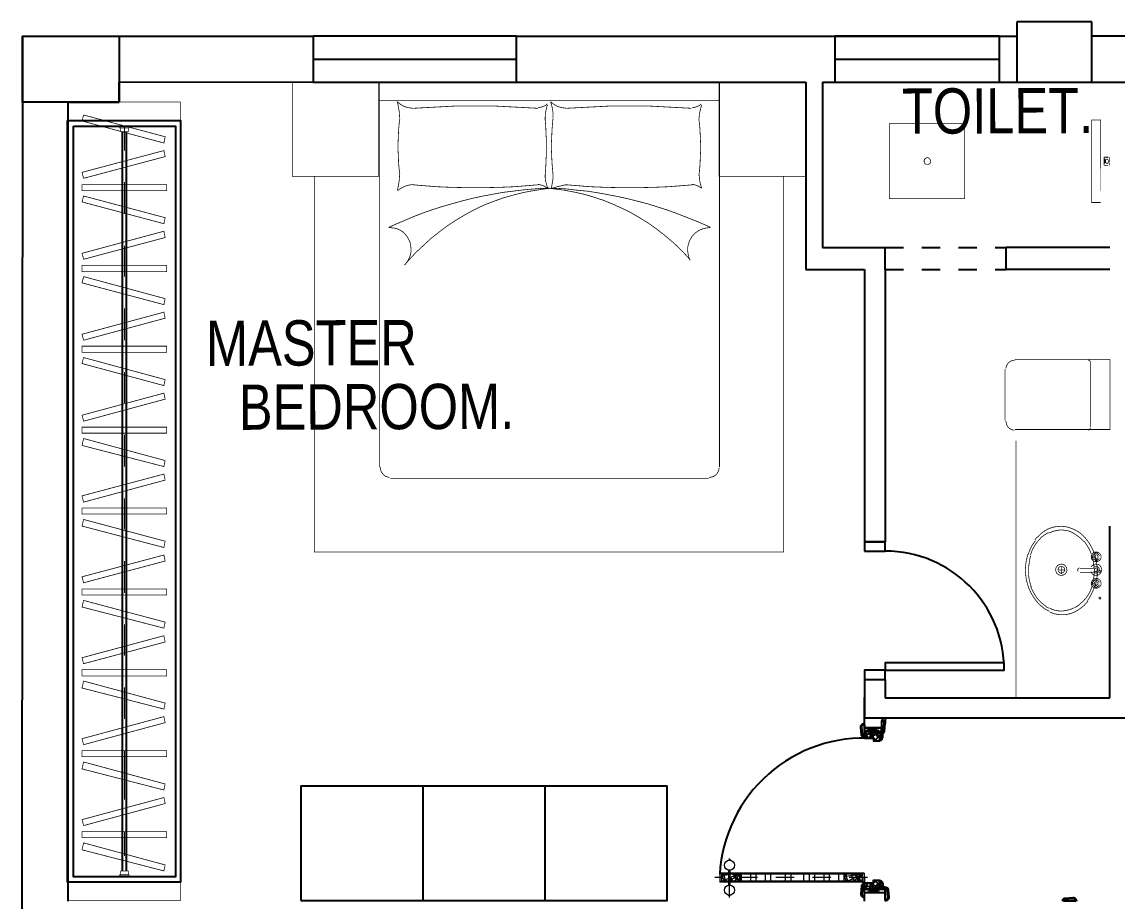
# Model space of a CAD drawing. Header units: metres. Extents: x 190.7 to 215.7, y -121.3 to -111.6.
# Drawn here: x 190.71 to 196.69, y -117.06 to -112.27 of the extents above; entities that cross this region are included whole.
import ezdxf

# ---------------------------------------------------------------- set-up
doc = ezdxf.new("R2010")
doc.units = ezdxf.units.M
doc.header["$LTSCALE"] = 0.4
doc.header["$MEASUREMENT"] = 0
for name, pattern in [('CENTER', [2, 1.25, -0.25, 0.25, -0.25]), ('DASHDOT2', [0.5, 0.25, -0.125, 0, -0.125]), ('DASHED2', [0.375, 0.25, -0.125])]:
    doc.linetypes.add(name, pattern=pattern)
for name, color, linetype in [('1wall', 1, 'Continuous'), ('2furni', 3, 'Continuous'), ('3door', 5, 'Continuous'), ('_DIM', 2, 'Continuous'), ('ISLAK', 6, 'Continuous'), ('Windows', 4, 'Continuous')]:
    doc.layers.add(name, color=color, linetype=linetype)
for name, color, linetype, lineweight in [('AR-Doors', 8, 'Continuous', 20), ('HATCH - wood.', 15, 'Continuous', 20), ('WOOD - section.', 142, 'Continuous', 20)]:
    doc.layers.add(name, color=color, linetype=linetype, lineweight=lineweight)
doc.styles.add('HELV', font='HELV')

# ---------------------------------------------------------------- blocks, each defined once
blk = doc.blocks.new('bggbbg')
at = {"layer": '2furni', "const_width": 0.00409}
for points in [[(66.1, 120.2701), (66.1, 119.8611), (65.6876, 119.8611), (65.6876, 120.2701), (66.1, 120.2701)], [(66.8425, 119.8404), (66.8425, 120.2907), (66.7927, 120.2907), (66.7927, 119.8404), (66.8425, 119.8404), (66.7927, 119.8404), (66.7927, 120.2907), (66.8425, 120.2907), (66.8425, 119.8404)], [(65.8955, 120.0467), (65.9058, 120.0501), (65.911, 120.0553), (65.9144, 120.0621), (65.9144, 120.069), (65.911, 120.0758), (65.9058, 120.081), (65.9007, 120.0845), (65.8921, 120.0845), (65.8853, 120.081), (65.8801, 120.0758), (65.8784, 120.069), (65.8784, 120.0621), (65.8801, 120.0553), (65.8853, 120.0501), (65.8921, 120.0484)], [(66.8598, 120.0879), (66.8838, 120.0879)], [(66.8598, 120.0879), (66.8598, 120.081)], [(66.8598, 120.081), (66.8598, 120.0879)], [(66.8598, 120.081), (66.8598, 120.0673)], [(66.8598, 120.081), (66.8598, 120.0724), (66.8598, 120.0638)], [(66.8598, 120.0519), (66.8598, 120.0638)], [(66.8598, 120.0638), (66.8598, 120.0519)], [(66.8632, 120.0519), (66.8632, 120.081)], [(66.8684, 120.0758), (66.8838, 120.0758)], [(66.8753, 120.0758), (66.8684, 120.0758)], [(66.8684, 120.0553), (66.8684, 120.0758)], [(66.8753, 120.081), (66.8804, 120.0879)], [(66.8838, 120.0758), (66.8753, 120.0758)], [(66.8838, 120.0553), (66.8838, 120.0724)], [(66.8838, 120.0724), (66.8838, 120.0604)], [(66.889, 120.0724), (66.889, 120.0879)], [(66.889, 120.0879), (66.889, 120.0724)], [(66.889, 120.0604), (66.889, 120.0724)], [(66.8598, 120.0519), (66.8598, 120.0432)], [(66.8598, 120.0432), (66.8598, 120.0519)], [(66.8838, 120.0432), (66.8598, 120.0432)], [(66.8753, 120.0553), (66.8684, 120.0553)], [(66.8838, 120.0553), (66.8753, 120.0553)], [(66.889, 120.0553), (66.889, 120.0432)], [(66.889, 120.0467), (66.889, 120.0553)]]:
    blk.add_lwpolyline(points, dxfattribs=at)
blk = doc.blocks.new('olu')
at = {"layer": '2furni', "const_width": 0.00409}
for points in [[(66.3441, 118.6493), (66.3441, 118.9294)], [(66.3441, 118.6493), (66.3441, 118.9294)], [(66.3992, 118.9793), (66.3837, 118.9759), (66.3751, 118.9724), (66.3665, 118.9673), (66.3596, 118.9604), (66.3545, 118.9519), (66.351, 118.9432), (66.3475, 118.933)], [(66.3992, 118.9793), (66.3837, 118.9759), (66.3751, 118.9724), (66.3665, 118.9673), (66.3596, 118.9604), (66.3545, 118.9519), (66.351, 118.9432), (66.3475, 118.933)], [(66.9165, 118.9827), (66.9165, 118.5995), (66.3974, 118.5995)], [(66.3974, 118.9827), (66.9165, 118.9827)], [(66.3974, 118.9827), (66.7927, 118.9827)], [(66.8099, 118.9638), (66.8082, 118.9724), (66.7979, 118.9793)], [(66.8099, 118.9673), (66.8099, 118.6115)], [(66.3475, 118.6476), (66.351, 118.6322), (66.3545, 118.6218), (66.3596, 118.6133), (66.3665, 118.6063), (66.3751, 118.6012), (66.3837, 118.5978), (66.394, 118.596)], [(66.3475, 118.6476), (66.351, 118.6322), (66.3545, 118.6218), (66.3596, 118.6133), (66.3665, 118.6063), (66.3751, 118.6012), (66.3837, 118.5978), (66.394, 118.596)], [(66.7927, 118.5995), (66.3974, 118.5995)], [(66.7962, 118.596), (66.8031, 118.5978), (66.8099, 118.6063)]]:
    blk.add_lwpolyline(points, dxfattribs=at)
blk = doc.blocks.new('4')
at = {"layer": 'AR-Doors', "linetype": 'CENTER', "ltscale": 0.2}
blk.add_line((-0.019, -0.0285), (-0.019, 0.8054), dxfattribs=at)
at = {"layer": 'AR-Doors', "linetype": 'DASHDOT2'}
blk.add_line((-0.1269, 0.7245), (0.0862, 0.7245), dxfattribs=at)
at = {"layer": 'AR-Doors', "linetype": 'ByBlock'}
for p, q in [((-0.118, 0.7273), (-0.1138, 0.7273)), ((-0.118, 0.7217), (-0.118, 0.7273)), ((-0.118, 0.7217), (-0.1138, 0.7217)), ((-0.0593, 0.7273), (0.0213, 0.7273)), ((-0.0593, 0.7217), (0.0213, 0.7217)), ((0.08, 0.7273), (0.0758, 0.7273)), ((0.08, 0.7217), (0.0758, 0.7217)), ((0.08, 0.7217), (0.08, 0.7273))]:
    blk.add_line(p, q, dxfattribs=at)
for centre in [(-0.0866, 0.7245), (0.0486, 0.7245)]:
    blk.add_circle(centre, 0.0274, dxfattribs=at)
at = {"layer": 'HATCH - wood.', "linetype": 'ByBlock'}
for p, q in [((-0.0004, 0.681), (-0.038, 0.7602)), ((-0.0004, 0.6754), (-0.038, 0.7208)), ((0, 0.7068), (-0.0093, 0.7676)), ((-0.0063, 0.6759), (-0.038, 0.6974)), ((-0.0064, 0.0134), (-0.038, 0.08)), ((-0.0015, 0.0099), (-0.0153, 0.1)), ((-0.0064, 0.0077), (-0.038, 0.0459)), ((-0.0123, 0.0083), (-0.038, 0.0257))]:
    blk.add_line(p, q, dxfattribs=at)
for centre, radius, start, end in [((0.006, 0.6676), 0.096, 93.58322, 117.27875), ((0.006, 0.6676), 0.0874, 93.93511, 120.21607), ((0.006, 0.6676), 0.058, 95.9357, 139.31951), ((0.006, 0.6676), 0.0568, 96.06292, 140.76429), ((0.006, 0.6676), 0.0377, 99.14838, 180), ((0.006, 0.6676), 0.0321, 100.76491, 180), ((0.006, 0.6676), 0.0148, 113.84009, 180), ((0.006, 0.6676), 0.01, 126.70722, 180), ((0, 0), 0.096, 90, 113.31724), ((0, 0), 0.0874, 90, 115.76211), ((0, 0), 0.058, 90, 130.91542), ((0, 0), 0.0568, 90, 131.98453), ((0, 0), 0.0377, 90, 180), ((0, 0), 0.0321, 90, 180), ((0, 0), 0.0148, 90, 180), ((0, 0), 0.01, 90, 180)]:
    blk.add_arc(centre, radius, start, end, dxfattribs=at)
at = {"layer": 'WOOD - section.'}
for p, q in [((0.006, 0.7776), (-0.044, 0.7776)), ((-0.038, 0.7676), (-0.044, 0.7776)), ((-0.044, -0.01), (-0.044, 0.7776)), ((0, 0.7676), (0.006, 0.7776)), ((0.006, -0.01), (0.006, 0.7776)), ((-0.038, 0), (-0.038, 0.7676)), ((0, 0.7676), (-0.038, 0.7676)), ((0, 0), (0, 0.7676)), ((0, 0.6676), (-0.038, 0.6676)), ((0, 0.66), (-0.038, 0.66)), ((0, 0.61), (-0.038, 0.61)), ((0, 0.58), (-0.038, 0.58)), ((0, 0.53), (-0.038, 0.53)), ((0, 0.5), (-0.038, 0.5)), ((0, 0.42), (-0.038, 0.42)), ((0, 0.39), (-0.038, 0.39)), ((0, 0.32), (-0.038, 0.32)), ((0, 0.2903), (-0.038, 0.2903)), ((0, 0.2603), (-0.038, 0.2603)), ((0, 0.21), (-0.038, 0.21)), ((0, 0.18), (-0.038, 0.18)), ((0, 0.13), (-0.038, 0.13)), ((0, 0.1), (-0.038, 0.1)), ((-0.044, -0.01), (-0.0377, 0)), ((0, 0), (-0.038, 0)), ((0, 0), (0.006, -0.01)), ((0.006, -0.01), (-0.044, -0.01))]:
    blk.add_line(p, q, dxfattribs=at)
blk = doc.blocks.new('*U1')
at = {"layer": '1wall'}
h = blk.add_hatch(dxfattribs=at)
h.set_pattern_fill('WOOD2', color=5, scale=0.01, style=0)
h.set_pattern_definition([(71.5651, (41.9915738, 4.2427938), (0.00999998403, 0.02000000435), [0.00379473, -0.02782804]), (40.6013, (41.9927738, 4.2463938), (0.059999990182, 0.050000004212), [0.00184391, -0.09035154]), (43.1524, (41.98417377, 4.2475938), (0.149999975375, 0.140000028339), [0.00438634, -0.21493078]), (70.0169, (41.9873738, 4.2505938), (0.02999999454, 0.080000006588), [0.00234094, -0.11470606]), (90, (41.988174, 4.242794), (0.01, 0.01), [0.002, -0.008]), (61.5571, (41.98817377, 4.2447938), (-0.069999938389, -0.1300000376594), [0.00545894, -0.26748794]), (95.7106, (41.9907738, 4.2495938), (0.010000013147, -0.089999994235), [0.00200998, -0.09848878]), (50.1944, (41.9905738, 4.2515938), (-0.040000024326, -0.049999980613), [0.00156205, -0.07654045])])
h.paths.add_polyline_path([(0.032, 0), (0.02, 0), (0.02, -0.0179), (0.032, -0.0179)])
h = blk.add_hatch(dxfattribs=at)
h.set_pattern_fill('WOOD2', color=5, scale=0.01, style=0)
h.set_pattern_definition([(108.4349, (-41.0915738, 4.2427938), (-0.00999998403, 0.02000000435), [0.00379473, -0.02782804]), (139.3987, (-41.0927738, 4.2463938), (-0.059999990182, 0.050000004212), [0.00184391, -0.09035154]), (136.8476, (-41.08417377, 4.2475938), (-0.149999975375, 0.140000028339), [0.00438634, -0.21493078]), (109.9831, (-41.0873738, 4.2505938), (-0.02999999454, 0.080000006588), [0.00234094, -0.11470606]), (90, (-41.088174, 4.242794), (-0.01, 0.01), [0.002, -0.008]), (118.4429, (-41.08817377, 4.2447938), (0.069999938389, -0.1300000376594), [0.00545894, -0.26748794]), (84.2894, (-41.0907738, 4.2495938), (-0.010000013147, -0.089999994235), [0.00200998, -0.09848878]), (129.8056, (-41.0905738, 4.2515938), (0.040000024326, -0.049999980613), [0.00156205, -0.07654045])])
h.paths.add_polyline_path([(0.868, 0), (0.88, 0), (0.88, 0.0021), (0.868, 0.0021)])
at = {"layer": '1wall', "color": 5}
for p, q in [((0, 0.095), (0.02, 0.0021)), ((0, 0.0021), (0.02, 0.095)), ((0.9, 0.095), (0.88, 0.0021)), ((0.9, 0.0021), (0.88, 0.095))]:
    blk.add_line(p, q, dxfattribs=at)
at = {"layer": '1wall', "color": 5, "linetype": 'ByBlock'}
for p, q in [((0.0231, 0.0122), (0.0378, 0.095)), ((0.0252, 0.0075), (0.055, 0.0787)), ((0.8748, 0.0075), (0.845, 0.0787)), ((0.8769, 0.0122), (0.8622, 0.095)), ((0.0324, 0.0006), (0.07, 0.0175)), ((0.0332, 0.0065), (0.07, 0.0388)), ((0.8668, 0.0065), (0.83, 0.0388)), ((0.8676, 0.0006), (0.83, 0.0175))]:
    blk.add_line(p, q, dxfattribs=at)
at = {"layer": '1wall', "color": 5}
for points in [[(0.0504, 0.095), (0.0504, 0.0986, 0.399878), (0.0368, 0.1115), (-0.0044, 0.1149, 0.429068), (-0.0241, 0.0995), (-0.0241, 0.095)], [(0.8496, 0.095), (0.8496, 0.0986, -0.399878), (0.8632, 0.1115), (0.9044, 0.1149, -0.429068), (0.9241, 0.0995), (0.9241, 0.095)], [(0.869, 0.0021), (0.869, -0.0014, 0.399878), (0.8825, -0.0143), (0.9237, -0.0178, 0.429068), (0.9435, -0.0024), (0.9435, 0.0021)], [(0.031, -0.0179), (0.031, -0.0214, -0.399878), (0.0175, -0.0343), (-0.0237, -0.0378, -0.429068), (-0.0435, -0.0224), (-0.0435, -0.0179)]]:
    blk.add_lwpolyline(points, format="xyb", dxfattribs=at)
for points in [[(0.0454, 0.095), (0.0454, 0.0985, 0.402433), (0.0367, 0.1065), (-0.0049, 0.1099, 0.427265), (-0.0191, 0.0992), (-0.0191, 0.095)], [(0.032, -0.005), (0.032, 0), (0.02, 0), (0.02, 0), (0.02, 0.095), (0.055, 0.095), (0.055, 0.045), (0.07, 0.045), (0.07, 0.012), (0.0665, 0.012), (0.0665, 0.0045), (0.0649, 0.0045, -0.414214), (0.0605, 0.0001), (0.0605, -0.0015), (0.053, -0.0015), (0.053, -0.005)], [(0.868, -0.005), (0.868, 0), (0.88, 0), (0.88, 0), (0.88, 0.095), (0.845, 0.095), (0.845, 0.045), (0.83, 0.045), (0.83, 0.012), (0.8335, 0.012), (0.8335, 0.0045), (0.8351, 0.0045, 0.414214), (0.8395, 0.0001), (0.8395, -0.0015), (0.847, -0.0015), (0.847, -0.005)], [(0.8546, 0.095), (0.8546, 0.0985, -0.402433), (0.8633, 0.1065), (0.9049, 0.1099, -0.427265), (0.9191, 0.0992), (0.9191, 0.095)], [(0.874, 0.0021), (0.874, -0.0013, 0.402433), (0.8827, -0.0093), (0.9243, -0.0128, 0.427265), (0.9385, -0.0021), (0.9385, 0.0021)], [(0.026, -0.0179), (0.026, -0.0213, -0.402433), (0.0173, -0.0293), (-0.0243, -0.0328, -0.427265), (-0.0385, -0.0221), (-0.0385, -0.0179)]]:
    blk.add_lwpolyline(points, format="xyb", close=True, dxfattribs=at)
for points in [[(0, 0.095), (0.02, 0.095), (0.02, -0.0179), (0, -0.0179)], [(0.9, 0.095), (0.88, 0.095), (0.88, 0.0021), (0.9, 0.0021)], [(0.032, 0), (0.02, 0), (0.02, -0.0179), (0.032, -0.0179)], [(0.868, 0), (0.88, 0), (0.88, 0.0021), (0.868, 0.0021)]]:
    blk.add_lwpolyline(points, close=True, dxfattribs=at)
at = {"layer": '1wall', "color": 5, "linetype": 'ByBlock'}
blk.add_circle((0.0556, 0.0975), 0.00245, dxfattribs=at)
at = {"layer": '1wall', "color": 5}
blk.add_arc((0.0556, 0.0975), 0.7894, 356.19032, 86.6735, dxfattribs=at)
at = {"layer": '1wall', "color": 5, "linetype": 'ByBlock'}
for centre, radius, start, end in [((0.02, -0.005), 0.0927, 67.82335, 90), ((0.02, -0.005), 0.0907, 67.30679, 90), ((0.02, -0.005), 0.071, 60.48256, 90), ((0.88, -0.005), 0.0927, 90, 112.17665), ((0.88, -0.005), 0.0907, 90, 112.69321), ((0.88, -0.005), 0.071, 90, 119.51744), ((0.02, -0.005), 0.0607, 34.55165, 90), ((0.02, -0.005), 0.0388, 5.24761, 90), ((0.02, -0.005), 0.0329, 360, 90), ((0.02, -0.005), 0.0175, 0, 90), ((0.02, -0.005), 0.0136, 0, 90), ((0.88, -0.005), 0.0607, 90, 145.44835), ((0.88, -0.005), 0.0388, 90, 174.75239), ((0.88, -0.005), 0.0329, 90, 180), ((0.88, -0.005), 0.0175, 90, 180), ((0.88, -0.005), 0.0136, 90, 180)]:
    blk.add_arc(centre, radius, start, end, dxfattribs=at)
at = {"layer": '1wall', "color": 5}
blk.add_blockref('4', (0.102, 0.1075), dxfattribs=at)

msp = doc.modelspace()

# ---------------------------------------------------------------- linework, layer by layer
at = {"layer": '1wall', "color": 1}
for p, q in [((196.5507, -112.2658), (196.1407, -112.2658)), ((196.1407, -112.2658), (196.1407, -112.5939)), ((196.5507, -112.5939), (196.5507, -112.2658)), ((190.7128, -112.3429), (190.7098, -117.1732)), ((190.7106, -112.3429), (192.3008, -112.3439)), ((190.7127, -112.7031), (190.7127, -112.3428)), ((190.7127, -112.3428), (191.2407, -112.3429)), ((191.2407, -112.3429), (191.2407, -112.7032)), ((193.4103, -112.3441), (194.6407, -112.3439)), ((194.6407, -112.3439), (196.1407, -112.3439)), ((204.7678, -112.3439), (196.5507, -112.3439)), ((191.2407, -112.7032), (191.2407, -112.5932)), ((191.2407, -112.5932), (192.3007, -112.5939)), ((192.3007, -112.5939), (194.99, -112.594)), ((195.08, -112.594), (196.8797, -112.5939)), ((196.1407, -112.5939), (196.4607, -112.5939)), ((191.2407, -112.7032), (190.7127, -112.7031)), ((190.9607, -112.7032), (190.9606, -117.0632)), ((190.9607, -112.7032), (191.2407, -112.7032))]:
    msp.add_line(p, q, dxfattribs=at)
at = {"layer": '1wall'}
for p, q in [((194.99, -112.594), (194.99, -113.617)), ((195.08, -112.594), (195.08, -113.497)), ((195.08, -113.497), (195.423, -113.497)), ((195.423, -113.617), (195.423, -113.497)), ((196.6497, -113.4975), (196.0837, -113.4975)), ((196.0837, -113.6175), (196.0837, -113.4975)), ((194.99, -113.617), (195.31, -113.617)), ((195.31, -113.617), (195.31, -115.103)), ((195.423, -113.617), (195.423, -115.103)), ((196.6497, -113.6175), (196.0837, -113.6175)), ((196.65, -115.953), (196.6497, -115.0175)), ((195.31, -115.103), (195.423, -115.103)), ((195.31, -115.853), (195.31, -116.063)), ((195.31, -115.853), (195.423, -115.853)), ((195.423, -115.853), (195.423, -115.953)), ((195.423, -115.953), (196.65, -115.953)), ((195.3101, -116.063), (195.423, -116.063)), ((195.4225, -116.063), (200.7275, -116.063))]:
    msp.add_line(p, q, dxfattribs=at)
at = {"layer": '1wall', "linetype": 'DASHED2'}
for p, q in [((195.423, -113.497), (196.0837, -113.4975)), ((195.423, -113.617), (196.0837, -113.6175))]:
    msp.add_line(p, q, dxfattribs=at)
at = {"layer": '1wall', "color": 1}
msp.add_lwpolyline([(196.3919, -117.0631), (196.3919, -117.0595, -0.399878), (196.4054, -117.0466), (196.4466, -117.0432, -0.429068), (196.4664, -117.0586), (196.4664, -117.0631)], format="xyb", dxfattribs=at)
msp.add_lwpolyline([(196.3969, -117.0631), (196.3969, -117.0596, -0.402433), (196.4056, -117.0516), (196.4472, -117.0481, -0.427265), (196.4614, -117.0588), (196.4614, -117.0631)], format="xyb", close=True, dxfattribs=at)
at = {"layer": '2furni'}
for p, q in [((191.258, -112.865), (191.258, -116.899)), ((191.279, -112.865), (191.279, -116.899)), ((192.8997, -117.059), (192.8997, -116.436)), ((193.5663, -117.059), (193.5663, -116.436))]:
    msp.add_line(p, q, dxfattribs=at)
at = {"layer": '2furni', "const_width": 0.00409}
for points in [[(192.658, -113.1082), (192.186, -113.1082), (192.186, -112.596), (192.658, -112.596), (192.658, -113.1082)], [(194.5183, -114.6939), (194.5183, -112.5962), (192.6617, -112.5962), (192.6617, -114.6939)], [(194.516, -113.1082), (194.988, -113.1082), (194.988, -112.596), (194.516, -112.596), (194.516, -113.1082)], [(190.9607, -112.8064), (191.5743, -112.8064), (191.5743, -112.7032), (190.9607, -112.7032), (190.9607, -112.8064)], [(192.6617, -112.6959), (194.5183, -112.6959)], [(194.4659, -112.6959), (192.7093, -112.6959)], [(192.7715, -112.7938), (192.7715, -112.7818), (192.7699, -112.7577), (192.7666, -112.7353), (192.7617, -112.7113), (192.7584, -112.701)], [(192.7584, -112.701), (192.7732, -112.713), (192.7846, -112.7199), (192.7962, -112.7268), (192.8076, -112.7302), (192.8207, -112.7337), (192.8322, -112.7353), (192.8453, -112.7371)], [(193.5957, -112.701), (193.6105, -112.713), (193.622, -112.7199), (193.6334, -112.7268), (193.6449, -112.7302), (193.658, -112.7337), (193.6711, -112.7353), (193.6826, -112.7371)], [(193.6088, -112.7938), (193.6088, -112.7818), (193.6088, -112.7577), (193.6056, -112.7353), (193.5991, -112.7113), (193.5957, -112.701)], [(193.527, -112.7371), (193.2992, -112.7251), (193.0697, -112.7251), (192.8469, -112.7371)], [(193.527, -112.7337), (193.5335, -112.7337), (193.5466, -112.7302), (193.5597, -112.7251), (193.5728, -112.7182), (193.5777, -112.713)], [(193.581, -112.7182), (193.5761, -112.7268), (193.5712, -112.7474), (193.5679, -112.768), (193.5663, -112.7886), (193.5663, -112.799)], [(194.3642, -112.7371), (194.1397, -112.7251), (193.912, -112.7251), (193.6842, -112.7371)], [(194.3675, -112.7337), (194.3757, -112.7337), (194.3889, -112.7302), (194.402, -112.7251), (194.4134, -112.7182), (194.4183, -112.713)], [(194.4216, -112.7182), (194.4183, -112.7268), (194.4134, -112.7474), (194.4085, -112.768), (194.4069, -112.7886), (194.4069, -112.799)], [(191.0466, -112.7738), (191.038, -112.8064), (191.4849, -112.9267), (191.4918, -112.8924), (191.0466, -112.7738)], [(192.7732, -112.7955), (192.7699, -112.8145), (192.7666, -112.8523), (192.7649, -112.8901), (192.7634, -112.9261), (192.7634, -112.9639), (192.7649, -113.0017), (192.7666, -113.0395), (192.7699, -113.0757), (192.7732, -113.0946)], [(193.5663, -113.1032), (193.5695, -113.0636), (193.5728, -112.988), (193.5728, -112.9107), (193.5695, -112.835), (193.5663, -112.7972)], [(193.6088, -112.7955), (193.6072, -112.8145), (193.604, -112.8523), (193.6023, -112.8901), (193.6006, -112.9261), (193.6006, -112.9639), (193.6023, -113.0017), (193.604, -113.0379), (193.6072, -113.0757), (193.6088, -113.0946)], [(194.4052, -113.1032), (194.4085, -113.0843), (194.4118, -113.0447), (194.4134, -113.0069), (194.4151, -112.9691), (194.4151, -112.9296), (194.4134, -112.8917), (194.4118, -112.8539), (194.4085, -112.8161), (194.4052, -112.7972)], [(191.2941, -112.8442), (191.2941, -112.8357), (191.2443, -112.8357), (191.2443, -112.8442), (191.2941, -112.8442)], [(191.2907, -112.8648), (191.2907, -112.8442), (191.2495, -112.8442), (191.2495, -112.8648), (191.2907, -112.8648)], [(191.27, -112.8357), (191.27, -112.968)], [(191.0466, -113.1192), (191.038, -113.0866), (191.4849, -112.968), (191.4918, -113.0006), (191.0466, -113.1192)], [(194.5637, -113.1083), (194.8679, -113.1083), (194.8679, -115.1588), (192.3069, -115.1588), (192.3069, -113.1083)], [(192.7584, -113.1857), (192.7617, -113.1754), (192.7666, -113.1513), (192.7699, -113.129), (192.7715, -113.1049), (192.7715, -113.0928)], [(193.5663, -113.1032), (193.5663, -113.1117), (193.5679, -113.1306), (193.5728, -113.1479), (193.5777, -113.165), (193.581, -113.1736)], [(193.5991, -113.1736), (193.6023, -113.1633), (193.6056, -113.1427), (193.6088, -113.1238), (193.6088, -113.1032), (193.6088, -113.0928)], [(194.4069, -113.1032), (194.4085, -113.1117), (194.4101, -113.1306), (194.4134, -113.1479), (194.4183, -113.165), (194.4216, -113.1736)], [(191.038, -113.1862), (191.038, -113.1536), (191.5004, -113.1536), (191.5004, -113.1862), (191.038, -113.1862)], [(191.27, -113.1399), (191.27, -113.3134)], [(193.5908, -113.172), (193.5613, -113.1736), (193.5056, -113.1771), (193.4483, -113.1822), (193.3926, -113.1891), (193.3352, -113.196), (193.2795, -113.2063), (193.2238, -113.2166), (193.1681, -113.2287), (193.114, -113.2424), (193.0583, -113.2579), (193.0042, -113.2733), (192.9502, -113.2905), (192.8961, -113.3095), (192.8436, -113.33), (192.7912, -113.3524), (192.7388, -113.3747), (192.7126, -113.3867)], [(192.8518, -113.1531), (192.8322, -113.1547), (192.8207, -113.1565), (192.8076, -113.1599), (192.7962, -113.165), (192.7846, -113.1702), (192.7732, -113.1771), (192.7634, -113.1857)], [(193.5925, -113.1736), (193.563, -113.1771), (193.5073, -113.1857), (193.45, -113.196), (193.3958, -113.2098), (193.3402, -113.2252), (193.2877, -113.2441), (193.2336, -113.2647), (193.1828, -113.2888), (193.1321, -113.3163), (193.0828, -113.3455), (193.0354, -113.3765), (192.9895, -113.4108), (192.9436, -113.4469), (192.9009, -113.4865), (192.8584, -113.526), (192.8191, -113.5689), (192.7994, -113.5913)], [(192.8469, -113.1547), (192.8895, -113.1582), (192.9731, -113.165), (193.0583, -113.1685), (193.1435, -113.1702), (193.2287, -113.1702), (193.3139, -113.1685), (193.3991, -113.165), (193.4843, -113.1582), (193.5253, -113.1547)], [(193.5777, -113.1736), (193.5728, -113.1685), (193.5597, -113.1616), (193.5466, -113.1565), (193.5335, -113.1531), (193.527, -113.1531)], [(194.3593, -113.5655), (194.3413, -113.5449), (194.302, -113.5036), (194.261, -113.4658), (194.2184, -113.4297), (194.1742, -113.3954), (194.1283, -113.3628), (194.0807, -113.3335), (194.0333, -113.3059), (193.9841, -113.282), (193.935, -113.2596), (193.8842, -113.239), (193.8317, -113.2218), (193.7793, -113.2063), (193.7252, -113.1943), (193.6711, -113.1839), (193.6171, -113.1771), (193.5892, -113.1736)], [(193.6892, -113.1547), (193.6776, -113.1547), (193.6547, -113.1599), (193.6318, -113.165), (193.6105, -113.172), (193.6006, -113.1771)], [(194.4691, -113.3867), (194.4429, -113.3747), (194.3904, -113.3524), (194.338, -113.3318), (194.2856, -113.3111), (194.2332, -113.2922), (194.1791, -113.2751), (194.125, -113.2579), (194.071, -113.2441), (194.0169, -113.2303), (193.9612, -113.2183), (193.9071, -113.208), (193.8514, -113.1977), (193.7956, -113.1891), (193.74, -113.1839), (193.6842, -113.1771), (193.6285, -113.1736), (193.6006, -113.172)], [(193.6859, -113.1547), (193.7285, -113.1582), (193.8136, -113.165), (193.8989, -113.1685), (193.9841, -113.1702), (194.071, -113.1702), (194.1562, -113.1685), (194.2413, -113.165), (194.3265, -113.1582), (194.3692, -113.1547)], [(194.4183, -113.1736), (194.4134, -113.1685), (194.402, -113.1616), (194.3889, -113.1565), (194.3757, -113.1531), (194.3675, -113.1531)], [(191.0466, -113.2155), (191.038, -113.2481), (191.4849, -113.3667), (191.4918, -113.3341), (191.0466, -113.2155)], [(191.0466, -113.5609), (191.038, -113.5283), (191.4849, -113.4079), (191.4918, -113.4423), (191.0466, -113.5609)], [(192.7994, -113.593), (192.8043, -113.5862), (192.8158, -113.5707), (192.8239, -113.5552), (192.8305, -113.538), (192.8338, -113.5208), (192.8338, -113.5036), (192.8322, -113.4847), (192.8289, -113.4676), (192.8239, -113.4589), (192.8207, -113.4503), (192.8108, -113.4349), (192.7994, -113.4211), (192.7863, -113.4091), (192.7715, -113.4006), (192.7552, -113.3936), (192.7388, -113.3902), (192.7207, -113.3885), (192.7126, -113.3885)], [(194.4691, -113.3885), (194.4609, -113.3885), (194.4462, -113.3902), (194.4314, -113.3936), (194.4166, -113.3988), (194.402, -113.4057), (194.3904, -113.4143), (194.379, -113.4246), (194.3675, -113.4366), (194.3642, -113.4435), (194.3593, -113.4503), (194.3528, -113.4658), (194.3479, -113.4813), (194.3445, -113.4967), (194.3445, -113.5122), (194.3462, -113.5295), (194.3495, -113.5449), (194.3544, -113.5604), (194.3576, -113.5673)], [(191.27, -113.487), (191.27, -113.6554)], [(191.038, -113.6279), (191.038, -113.5935), (191.5004, -113.5935), (191.5004, -113.6279), (191.038, -113.6279)], [(191.0466, -113.6554), (191.038, -113.6898), (191.4849, -113.8084), (191.4918, -113.7758), (191.0466, -113.6554)], [(191.27, -113.8291), (191.27, -114.0026)], [(191.0466, -114.0026), (191.038, -113.97), (191.4849, -113.8496), (191.4918, -113.8824), (191.0466, -114.0026)], [(191.038, -114.068), (191.038, -114.0352), (191.5004, -114.0352), (191.5004, -114.068), (191.038, -114.068)], [(191.0466, -114.0971), (191.038, -114.1299), (191.4849, -114.2501), (191.4918, -114.2175), (191.0466, -114.0971)], [(191.27, -114.1762), (191.27, -114.3446)], [(191.0466, -114.4444), (191.038, -114.4117), (191.4849, -114.2914), (191.4918, -114.3241), (191.0466, -114.4444)], [(191.038, -114.5097), (191.038, -114.477), (191.5004, -114.477), (191.5004, -114.5097), (191.038, -114.5097)], [(191.0466, -114.5389), (191.038, -114.5767), (191.4849, -114.6919), (191.4918, -114.6592), (191.0466, -114.5389)], [(191.27, -114.5183), (191.27, -114.6919)], [(196.65, -115.951), (196.1364, -115.951), (196.1364, -114.551)], [(191.0466, -114.8861), (191.038, -114.8517), (191.4849, -114.7331), (191.4918, -114.7658), (191.0466, -114.8861)], [(192.665, -114.692), (192.6683, -114.7092), (192.6716, -114.7212), (192.6782, -114.7298), (192.6864, -114.7384), (192.6945, -114.7453), (192.706, -114.7487), (192.7158, -114.7522)], [(194.4609, -114.7522), (194.4773, -114.7487), (194.4871, -114.7453), (194.497, -114.7384), (194.5052, -114.7298), (194.5101, -114.7212), (194.515, -114.7092), (194.5166, -114.6989)], [(194.4593, -114.7556), (192.7207, -114.7556)], [(191.038, -114.9514), (191.038, -114.9187), (191.5004, -114.9187), (191.5004, -114.9514), (191.038, -114.9514)], [(191.27, -114.8654), (191.27, -115.0339)], [(191.0466, -114.9806), (191.038, -115.0167), (191.4849, -115.1336), (191.4918, -115.0992), (191.0466, -114.9806)], [(196.3034, -115.0383), (196.2931, -115.0435), (196.2759, -115.0555), (196.2604, -115.071), (196.245, -115.0847), (196.2399, -115.0933)], [(196.3034, -115.0383), (196.2931, -115.0435), (196.2759, -115.0555), (196.2604, -115.071), (196.245, -115.0847), (196.2399, -115.0933)], [(196.3756, -115.0177), (196.3653, -115.0194), (196.3464, -115.0211), (196.3292, -115.0262), (196.3103, -115.0332), (196.3017, -115.0383)], [(196.3756, -115.0177), (196.3653, -115.0194), (196.3464, -115.0211), (196.3292, -115.0262), (196.3103, -115.0332), (196.3017, -115.0383)], [(196.3825, -115.0383), (196.3738, -115.0383), (196.3567, -115.0417), (196.3395, -115.0451), (196.324, -115.0521), (196.3155, -115.0555)], [(196.3825, -115.0383), (196.3738, -115.0383), (196.3567, -115.0417), (196.3395, -115.0451), (196.324, -115.0521), (196.3155, -115.0555)], [(196.4495, -115.0332), (196.4409, -115.0298), (196.422, -115.0228), (196.4031, -115.0194), (196.3842, -115.0177), (196.3756, -115.0177)], [(196.4495, -115.0332), (196.4409, -115.0298), (196.422, -115.0228), (196.4031, -115.0194), (196.3842, -115.0177), (196.3756, -115.0177)], [(196.4495, -115.0538), (196.4409, -115.0503), (196.4255, -115.0435), (196.4082, -115.04), (196.3911, -115.0383), (196.3825, -115.0383)], [(196.4495, -115.0538), (196.4409, -115.0503), (196.4255, -115.0435), (196.4082, -115.04), (196.3911, -115.0383), (196.3825, -115.0383)], [(196.5182, -115.083), (196.5097, -115.0761), (196.4942, -115.0606), (196.4787, -115.0487), (196.4598, -115.0383), (196.4495, -115.0332)], [(196.5182, -115.083), (196.5097, -115.0761), (196.4942, -115.0606), (196.4787, -115.0487), (196.4598, -115.0383), (196.4495, -115.0332)], [(196.2433, -115.0968), (196.2364, -115.1054), (196.2244, -115.1225), (196.214, -115.1432), (196.2071, -115.1621), (196.2037, -115.1724)], [(196.2433, -115.0968), (196.2364, -115.1054), (196.2244, -115.1225), (196.214, -115.1432), (196.2071, -115.1621), (196.2037, -115.1724)], [(196.3137, -115.0521), (196.3051, -115.0572), (196.288, -115.0676), (196.2742, -115.0795), (196.2604, -115.095), (196.2536, -115.1019)], [(196.3137, -115.0521), (196.3051, -115.0572), (196.288, -115.0676), (196.2742, -115.0795), (196.2604, -115.095), (196.2536, -115.1019)], [(196.5079, -115.1019), (196.5011, -115.095), (196.4874, -115.0813), (196.4719, -115.0692), (196.4564, -115.0589), (196.4478, -115.0538)], [(196.5079, -115.1019), (196.5011, -115.095), (196.4874, -115.0813), (196.4719, -115.0692), (196.4564, -115.0589), (196.4478, -115.0538)], [(196.5475, -115.1689), (196.5441, -115.1587), (196.5355, -115.1397), (196.5252, -115.1225), (196.5148, -115.107), (196.5079, -115.0984)], [(196.5475, -115.1689), (196.5441, -115.1587), (196.5355, -115.1397), (196.5252, -115.1225), (196.5148, -115.107), (196.5079, -115.0984)], [(196.5612, -115.1587), (196.5578, -115.1483), (196.5475, -115.1277), (196.5371, -115.1105), (196.5234, -115.0916), (196.5165, -115.0847)], [(196.5612, -115.1587), (196.5578, -115.1483), (196.5475, -115.1277), (196.5371, -115.1105), (196.5234, -115.0916), (196.5165, -115.0847)], [(196.2536, -115.1036), (196.2467, -115.1122), (196.2364, -115.1277), (196.2261, -115.1466), (196.2192, -115.1655), (196.2158, -115.1741)], [(196.2536, -115.1036), (196.2467, -115.1122), (196.2364, -115.1277), (196.2261, -115.1466), (196.2192, -115.1655), (196.2158, -115.1741)], [(196.575, -115.1587), (196.5664, -115.1587), (196.5595, -115.1621), (196.5526, -115.1707), (196.5492, -115.1776), (196.5475, -115.1844), (196.5492, -115.193), (196.5526, -115.1999), (196.5595, -115.2067), (196.5664, -115.2102), (196.575, -115.2119), (196.5819, -115.2102), (196.5887, -115.2067), (196.5974, -115.1999), (196.6008, -115.193), (196.6008, -115.1844), (196.6008, -115.1776), (196.5974, -115.1707), (196.5887, -115.1621), (196.5819, -115.1587), (196.575, -115.1587)], [(196.575, -115.1587), (196.5664, -115.1587), (196.5595, -115.1621), (196.5526, -115.1707), (196.5492, -115.1776), (196.5475, -115.1844), (196.5492, -115.193), (196.5526, -115.1999), (196.5595, -115.2067), (196.5664, -115.2102), (196.575, -115.2119), (196.5819, -115.2102), (196.5887, -115.2067), (196.5974, -115.1999), (196.6008, -115.193), (196.6008, -115.1844), (196.6008, -115.1776), (196.5974, -115.1707), (196.5887, -115.1621), (196.5819, -115.1587), (196.575, -115.1587)], [(196.575, -115.1587), (196.5681, -115.1637), (196.5715, -115.1689), (196.5784, -115.1689), (196.5801, -115.1637), (196.575, -115.1587)], [(196.575, -115.1587), (196.5681, -115.1637), (196.5715, -115.1689), (196.5784, -115.1689), (196.5801, -115.1637), (196.575, -115.1587)], [(191.0466, -115.326), (191.038, -115.2934), (191.4849, -115.1748), (191.4918, -115.2075), (191.0466, -115.326)], [(191.27, -115.2075), (191.27, -115.3811)], [(196.2003, -115.1707), (196.1985, -115.1826), (196.1934, -115.205), (196.19, -115.2291), (196.1882, -115.2532), (196.1882, -115.2652)], [(196.2003, -115.1707), (196.1985, -115.1826), (196.1934, -115.205), (196.19, -115.2291), (196.1882, -115.2532), (196.1882, -115.2652)], [(196.2174, -115.1776), (196.214, -115.1878), (196.2106, -115.2085), (196.2071, -115.2308), (196.2055, -115.2514), (196.2055, -115.2634)], [(196.2174, -115.1776), (196.214, -115.1878), (196.2106, -115.2085), (196.2071, -115.2308), (196.2055, -115.2514), (196.2055, -115.2634)], [(196.5544, -115.1792), (196.5475, -115.1844), (196.5509, -115.1896), (196.5578, -115.1896), (196.5595, -115.1844), (196.5544, -115.1792)], [(196.5544, -115.1792), (196.5475, -115.1844), (196.5509, -115.1896), (196.5578, -115.1896), (196.5595, -115.1844), (196.5544, -115.1792)], [(196.5646, -115.2548), (196.563, -115.2445), (196.5612, -115.2222), (196.5578, -115.2015), (196.5526, -115.1792), (196.5492, -115.1689)], [(196.5646, -115.2548), (196.563, -115.2445), (196.5612, -115.2222), (196.5578, -115.2015), (196.5526, -115.1792), (196.5492, -115.1689)], [(196.5561, -115.1896), (196.5595, -115.1965), (196.5664, -115.2015)], [(196.5561, -115.1896), (196.5595, -115.1965), (196.5664, -115.2015)], [(196.5698, -115.1672), (196.563, -115.1707), (196.5578, -115.1776)], [(196.5698, -115.1672), (196.563, -115.1707), (196.5578, -115.1776)], [(196.5801, -115.2548), (196.5801, -115.2429), (196.5767, -115.2188), (196.5733, -115.1947), (196.5664, -115.1724), (196.5612, -115.1621)], [(196.5801, -115.2548), (196.5801, -115.2429), (196.5767, -115.2188), (196.5733, -115.1947), (196.5664, -115.1724), (196.5612, -115.1621)], [(196.575, -115.1741), (196.5664, -115.1792), (196.5646, -115.1878), (196.5681, -115.193), (196.5767, -115.1947), (196.5835, -115.1913), (196.5853, -115.1826), (196.5801, -115.1758)], [(196.575, -115.1741), (196.5664, -115.1792), (196.5646, -115.1878), (196.5681, -115.193), (196.5767, -115.1947), (196.5835, -115.1913), (196.5853, -115.1826), (196.5801, -115.1758)], [(196.575, -115.1947), (196.5681, -115.1999), (196.5715, -115.2067), (196.5784, -115.2067), (196.5801, -115.1999), (196.575, -115.1947)], [(196.575, -115.1947), (196.5681, -115.1999), (196.5715, -115.2067), (196.5784, -115.2067), (196.5801, -115.1999), (196.575, -115.1947)], [(196.5801, -115.2033), (196.5853, -115.1999), (196.5922, -115.193)], [(196.5801, -115.2033), (196.5853, -115.1999), (196.5922, -115.193)], [(196.5922, -115.1792), (196.5887, -115.1741), (196.5819, -115.1672)], [(196.5922, -115.1792), (196.5887, -115.1741), (196.5819, -115.1672)], [(196.1882, -115.2652), (196.19, -115.2773), (196.1917, -115.2996), (196.1969, -115.3236), (196.2037, -115.3459), (196.2071, -115.358)], [(196.1882, -115.2652), (196.19, -115.2773), (196.1917, -115.2996), (196.1969, -115.3236), (196.2037, -115.3459), (196.2071, -115.358)], [(196.2055, -115.2634), (196.2055, -115.2737), (196.2071, -115.2962), (196.2106, -115.3167), (196.2174, -115.3391), (196.221, -115.3494)], [(196.2055, -115.2634), (196.2055, -115.2737), (196.2071, -115.2962), (196.2106, -115.3167), (196.2174, -115.3391), (196.221, -115.3494)], [(196.3567, -115.2669), (196.3601, -115.2755), (196.3704, -115.2824), (196.3808, -115.2858), (196.3945, -115.2841), (196.4048, -115.2789), (196.4117, -115.2703), (196.4152, -115.2583), (196.4134, -115.2463), (196.4082, -115.2359), (196.3997, -115.2274), (196.3877, -115.224), (196.3756, -115.2256), (196.3653, -115.2308), (196.3567, -115.2411), (196.3533, -115.2514), (196.3549, -115.2652)], [(196.3567, -115.2669), (196.3601, -115.2755), (196.3704, -115.2824), (196.3808, -115.2858), (196.3945, -115.2841), (196.4048, -115.2789), (196.4117, -115.2703), (196.4152, -115.2583), (196.4134, -115.2463), (196.4082, -115.2359), (196.3997, -115.2274), (196.3877, -115.224), (196.3756, -115.2256), (196.3653, -115.2308), (196.3567, -115.2411), (196.3533, -115.2514), (196.3549, -115.2652)], [(196.4066, -115.2566), (196.3653, -115.2566)], [(196.4066, -115.2566), (196.3653, -115.2566)], [(196.367, -115.2618), (196.3738, -115.2703), (196.3808, -115.2737), (196.3877, -115.2737), (196.3945, -115.2703), (196.3997, -115.2652), (196.4031, -115.2583), (196.4031, -115.2514), (196.3997, -115.2445), (196.3945, -115.2394), (196.3877, -115.2377), (196.3808, -115.2377), (196.3738, -115.2394), (196.3688, -115.2445), (196.367, -115.2514), (196.367, -115.2583)], [(196.367, -115.2618), (196.3738, -115.2703), (196.3808, -115.2737), (196.3877, -115.2737), (196.3945, -115.2703), (196.3997, -115.2652), (196.4031, -115.2583), (196.4031, -115.2514), (196.3997, -115.2445), (196.3945, -115.2394), (196.3877, -115.2377), (196.3808, -115.2377), (196.3738, -115.2394), (196.3688, -115.2445), (196.367, -115.2514), (196.367, -115.2583)], [(196.3859, -115.2359), (196.3859, -115.2773)], [(196.3859, -115.2359), (196.3859, -115.2773)], [(196.4838, -115.2445), (196.4753, -115.2497), (196.4736, -115.2566), (196.477, -115.2634)], [(196.4838, -115.2445), (196.4753, -115.2497), (196.4736, -115.2566), (196.477, -115.2634)], [(196.4856, -115.2497), (196.5595, -115.2497)], [(196.4856, -115.2497), (196.5595, -115.2497)], [(196.5595, -115.2703), (196.4856, -115.2703)], [(196.5595, -115.2703), (196.4856, -115.2703)], [(196.5457, -115.2652), (196.5544, -115.2789), (196.563, -115.2841), (196.5733, -115.2858), (196.5853, -115.2841), (196.5939, -115.2789), (196.6008, -115.2703), (196.6042, -115.26), (196.6042, -115.2497), (196.6008, -115.2394), (196.5939, -115.2308), (196.5853, -115.2256), (196.5733, -115.224), (196.563, -115.2256), (196.5544, -115.2308), (196.5475, -115.2394)], [(196.5457, -115.2652), (196.5544, -115.2789), (196.563, -115.2841), (196.5733, -115.2858), (196.5853, -115.2841), (196.5939, -115.2789), (196.6008, -115.2703), (196.6042, -115.26), (196.6042, -115.2497), (196.6008, -115.2394), (196.5939, -115.2308), (196.5853, -115.2256), (196.5733, -115.224), (196.563, -115.2256), (196.5544, -115.2308), (196.5475, -115.2394)], [(196.5509, -115.3425), (196.5544, -115.3305), (196.5595, -115.3099), (196.563, -115.2875), (196.5646, -115.2669), (196.5646, -115.2548)], [(196.5509, -115.3425), (196.5544, -115.3305), (196.5595, -115.3099), (196.563, -115.2875), (196.5646, -115.2669), (196.5646, -115.2548)], [(196.5578, -115.2652), (196.5646, -115.2703), (196.5767, -115.2737), (196.587, -115.2686), (196.5922, -115.2583), (196.5904, -115.2463), (196.5819, -115.2377), (196.5698, -115.2377), (196.5595, -115.2429)], [(196.5578, -115.2652), (196.5646, -115.2703), (196.5767, -115.2737), (196.587, -115.2686), (196.5922, -115.2583), (196.5904, -115.2463), (196.5819, -115.2377), (196.5698, -115.2377), (196.5595, -115.2429)], [(196.575, -115.2445), (196.5664, -115.2497), (196.5646, -115.2566), (196.5681, -115.2634), (196.5767, -115.2652), (196.5835, -115.2618), (196.5853, -115.2532), (196.5801, -115.2463)], [(196.575, -115.2445), (196.5664, -115.2497), (196.5646, -115.2566), (196.5681, -115.2634), (196.5767, -115.2652), (196.5835, -115.2618), (196.5853, -115.2532), (196.5801, -115.2463)], [(196.5681, -115.3477), (196.5715, -115.3356), (196.5767, -115.3133), (196.5801, -115.2892), (196.5801, -115.2652), (196.5801, -115.2548)], [(196.5681, -115.3477), (196.5715, -115.3356), (196.5767, -115.3133), (196.5801, -115.2892), (196.5801, -115.2652), (196.5801, -115.2548)], [(196.5956, -115.2592), (196.5887, -115.2644), (196.5922, -115.2696), (196.599, -115.2696), (196.6008, -115.2644), (196.5956, -115.2592)], [(196.5956, -115.2592), (196.5887, -115.2644), (196.5922, -115.2696), (196.599, -115.2696), (196.6008, -115.2644), (196.5956, -115.2592)], [(196.5544, -115.3236), (196.5475, -115.3288), (196.5509, -115.334), (196.5578, -115.334), (196.5595, -115.3288), (196.5544, -115.3236)], [(196.5544, -115.3236), (196.5475, -115.3288), (196.5509, -115.334), (196.5578, -115.334), (196.5595, -115.3288), (196.5544, -115.3236)], [(196.575, -115.303), (196.5664, -115.303), (196.5595, -115.3064), (196.5526, -115.3151), (196.5492, -115.3219), (196.5475, -115.3288), (196.5492, -115.3374), (196.5526, -115.3443), (196.5595, -115.3511), (196.5664, -115.3545), (196.575, -115.3563), (196.5819, -115.3545), (196.5887, -115.3511), (196.5974, -115.3443), (196.6008, -115.3374), (196.6008, -115.3288), (196.6008, -115.3219), (196.5974, -115.3151), (196.5887, -115.3064), (196.5819, -115.303), (196.575, -115.303)], [(196.575, -115.303), (196.5664, -115.303), (196.5595, -115.3064), (196.5526, -115.3151), (196.5492, -115.3219), (196.5475, -115.3288), (196.5492, -115.3374), (196.5526, -115.3443), (196.5595, -115.3511), (196.5664, -115.3545), (196.575, -115.3563), (196.5819, -115.3545), (196.5887, -115.3511), (196.5974, -115.3443), (196.6008, -115.3374), (196.6008, -115.3288), (196.6008, -115.3219), (196.5974, -115.3151), (196.5887, -115.3064), (196.5819, -115.303), (196.575, -115.303)], [(196.5561, -115.334), (196.5595, -115.3408), (196.5664, -115.3459)], [(196.5561, -115.334), (196.5595, -115.3408), (196.5664, -115.3459)], [(196.5698, -115.3115), (196.563, -115.3151), (196.5578, -115.3219)], [(196.5698, -115.3115), (196.563, -115.3151), (196.5578, -115.3219)], [(196.575, -115.3185), (196.5664, -115.3236), (196.5646, -115.3322), (196.5681, -115.3374), (196.5767, -115.3391), (196.5835, -115.3356), (196.5853, -115.327), (196.5801, -115.3202)], [(196.575, -115.3185), (196.5664, -115.3236), (196.5646, -115.3322), (196.5681, -115.3374), (196.5767, -115.3391), (196.5835, -115.3356), (196.5853, -115.327), (196.5801, -115.3202)], [(196.575, -115.303), (196.5681, -115.3081), (196.5715, -115.3133), (196.5784, -115.3133), (196.5801, -115.3081), (196.575, -115.303)], [(196.575, -115.303), (196.5681, -115.3081), (196.5715, -115.3133), (196.5784, -115.3133), (196.5801, -115.3081), (196.575, -115.303)], [(196.575, -115.3391), (196.5681, -115.3443), (196.5715, -115.3511), (196.5784, -115.3511), (196.5801, -115.3443), (196.575, -115.3391)], [(196.575, -115.3391), (196.5681, -115.3443), (196.5715, -115.3511), (196.5784, -115.3511), (196.5801, -115.3443), (196.575, -115.3391)], [(196.5801, -115.3477), (196.5853, -115.3443), (196.5922, -115.3374)], [(196.5801, -115.3477), (196.5853, -115.3443), (196.5922, -115.3374)], [(196.5922, -115.3236), (196.5887, -115.3185), (196.5819, -115.3115)], [(196.5922, -115.3236), (196.5887, -115.3185), (196.5819, -115.3115)], [(191.038, -115.3931), (191.038, -115.3604), (191.5004, -115.3604), (191.5004, -115.3931), (191.038, -115.3931)], [(196.2089, -115.3563), (196.2123, -115.3666), (196.221, -115.3855), (196.2329, -115.4044), (196.245, -115.4216), (196.2518, -115.4301)], [(196.2089, -115.3563), (196.2123, -115.3666), (196.221, -115.3855), (196.2329, -115.4044), (196.245, -115.4216), (196.2518, -115.4301)], [(196.2174, -115.3459), (196.221, -115.3563), (196.2295, -115.3734), (196.2399, -115.3907), (196.2501, -115.4078), (196.257, -115.4164)], [(196.2174, -115.3459), (196.221, -115.3563), (196.2295, -115.3734), (196.2399, -115.3907), (196.2501, -115.4078), (196.257, -115.4164)], [(196.5165, -115.4147), (196.5217, -115.4062), (196.532, -115.3907), (196.5423, -115.3718), (196.5492, -115.3545), (196.5526, -115.3443)], [(196.5165, -115.4147), (196.5217, -115.4062), (196.532, -115.3907), (196.5423, -115.3718), (196.5492, -115.3545), (196.5526, -115.3443)], [(196.5268, -115.4233), (196.5337, -115.4147), (196.5441, -115.3958), (196.5544, -115.3769), (196.563, -115.3563), (196.5664, -115.3459)], [(196.5268, -115.4233), (196.5337, -115.4147), (196.5441, -115.3958), (196.5544, -115.3769), (196.563, -115.3563), (196.5664, -115.3459)], [(191.0466, -115.4223), (191.038, -115.4584), (191.4849, -115.5735), (191.4918, -115.5409), (191.0466, -115.4223)], [(196.2518, -115.4301), (196.2588, -115.4388), (196.2742, -115.4525), (196.2914, -115.4663), (196.3086, -115.4766), (196.3189, -115.4818)], [(196.2518, -115.4301), (196.2588, -115.4388), (196.2742, -115.4525), (196.2914, -115.4663), (196.3086, -115.4766), (196.3189, -115.4818)], [(196.257, -115.4164), (196.2639, -115.4233), (196.2777, -115.4371), (196.2931, -115.449), (196.3086, -115.4611), (196.3171, -115.4645)], [(196.257, -115.4164), (196.2639, -115.4233), (196.2777, -115.4371), (196.2931, -115.449), (196.3086, -115.4611), (196.3171, -115.4645)], [(196.4564, -115.4629), (196.4649, -115.4577), (196.4804, -115.4474), (196.4959, -115.4336), (196.5097, -115.4199), (196.5148, -115.413)], [(196.4564, -115.4629), (196.4649, -115.4577), (196.4804, -115.4474), (196.4959, -115.4336), (196.5097, -115.4199), (196.5148, -115.413)], [(196.4667, -115.48), (196.4753, -115.4749), (196.4925, -115.4629), (196.5097, -115.449), (196.5234, -115.4336), (196.5303, -115.4251)], [(196.4667, -115.48), (196.4753, -115.4749), (196.4925, -115.4629), (196.5097, -115.449), (196.5234, -115.4336), (196.5303, -115.4251)], [(196.5956, -115.4036), (196.5887, -115.4088), (196.5922, -115.414), (196.599, -115.414), (196.6008, -115.4088), (196.5956, -115.4036)], [(196.5956, -115.4036), (196.5887, -115.4088), (196.5922, -115.414), (196.599, -115.414), (196.6008, -115.4088), (196.5956, -115.4036)], [(196.3206, -115.4645), (196.3275, -115.468), (196.3447, -115.4749), (196.3601, -115.4783), (196.3773, -115.48), (196.3859, -115.48)], [(196.3206, -115.4645), (196.3275, -115.468), (196.3447, -115.4749), (196.3601, -115.4783), (196.3773, -115.48), (196.3859, -115.48)], [(196.3206, -115.4852), (196.3292, -115.4886), (196.3464, -115.4955), (196.3653, -115.4989), (196.3842, -115.5007), (196.3945, -115.5007)], [(196.3206, -115.4852), (196.3292, -115.4886), (196.3464, -115.4955), (196.3653, -115.4989), (196.3842, -115.5007), (196.3945, -115.5007)], [(196.3859, -115.48), (196.3945, -115.48), (196.4117, -115.4766), (196.4289, -115.4731), (196.446, -115.4663), (196.453, -115.4629)], [(196.3859, -115.48), (196.3945, -115.48), (196.4117, -115.4766), (196.4289, -115.4731), (196.446, -115.4663), (196.453, -115.4629)], [(196.3945, -115.5007), (196.4031, -115.5007), (196.422, -115.4972), (196.4409, -115.492), (196.4581, -115.4852), (196.4667, -115.48)], [(196.3945, -115.5007), (196.4031, -115.5007), (196.422, -115.4972), (196.4409, -115.492), (196.4581, -115.4852), (196.4667, -115.48)], [(191.27, -115.553), (191.27, -115.7231)], [(191.0466, -115.7677), (191.038, -115.7351), (191.4849, -115.6149), (191.4918, -115.6492), (191.0466, -115.7677)], [(191.038, -115.8348), (191.038, -115.8005), (191.5004, -115.8005), (191.5004, -115.8348), (191.038, -115.8348)], [(191.0466, -115.8623), (191.038, -115.9002), (191.4849, -116.0152), (191.4918, -115.9826), (191.0466, -115.8623)], [(191.27, -115.8966), (191.27, -116.0685)], [(191.0466, -116.2095), (191.038, -116.1769), (191.4849, -116.0565), (191.4918, -116.0892), (191.0466, -116.2095)], [(191.038, -116.2748), (191.038, -116.2422), (191.5004, -116.2422), (191.5004, -116.2748), (191.038, -116.2748)], [(191.27, -116.2422), (191.27, -116.3745)], [(191.0466, -116.3038), (191.038, -116.3417), (191.4849, -116.4567), (191.4918, -116.4241), (191.0466, -116.3038)], [(191.27, -116.3381), (191.27, -116.51)], [(191.0466, -116.651), (191.038, -116.6184), (191.4849, -116.498), (191.4918, -116.5307), (191.0466, -116.651)], [(191.038, -116.7163), (191.038, -116.6837), (191.5004, -116.6837), (191.5004, -116.7163), (191.038, -116.7163)], [(191.27, -116.6837), (191.27, -116.816)], [(191.0466, -116.7453), (191.038, -116.7832), (191.4849, -116.8982), (191.4918, -116.8656), (191.0466, -116.7453)], [(191.2941, -116.9198), (191.2941, -116.9283), (191.2443, -116.9283), (191.2443, -116.9198), (191.2941, -116.9198)], [(191.2907, -116.8992), (191.2907, -116.9198), (191.2495, -116.9198), (191.2495, -116.8992), (191.2907, -116.8992)], [(190.9607, -116.9576), (191.5743, -116.9576), (191.5743, -117.0608), (190.9607, -117.0608), (190.9607, -116.9576)]]:
    msp.add_lwpolyline(points, dxfattribs=at)
at = {"layer": '2furni'}
for points in [[(190.959, -112.804), (191.576, -112.804), (191.576, -116.96), (190.959, -116.96)], [(190.991, -112.834), (191.549, -112.834), (191.549, -116.93), (190.991, -116.93)], [(192.233, -117.059), (194.233, -117.059), (194.233, -116.436), (192.233, -116.436)]]:
    msp.add_lwpolyline(points, close=True, dxfattribs=at)
at = {"layer": '3door'}
for points in [[(195.31, -115.153), (195.423, -115.153), (195.423, -115.103), (195.31, -115.103)], [(195.31, -115.853), (195.423, -115.853), (195.423, -115.803), (195.31, -115.803)], [(195.423, -115.803), (196.073, -115.803), (196.073, -115.763), (195.423, -115.763)]]:
    msp.add_lwpolyline(points, close=True, dxfattribs=at)
msp.add_arc((195.423, -115.803), 0.65, 0, 90, dxfattribs=at)
at = {"layer": '_DIM', "color": 1}
for points in [[(195.3098, -116.1731), (195.3104, -115.9528), (195.3116, -115.9528)], [(195.4225, -116.063), (195.4225, -116.0946)], [(195.3098, -117.0631), (195.3098, -116.9351)], [(195.4225, -116.9861), (195.4225, -117.0631)]]:
    msp.add_lwpolyline(points, dxfattribs=at)
at = {"layer": 'Windows', "color": 1, "ltscale": 0.01}
for p, q in [((193.4103, -112.3437), (192.3003, -112.3437)), ((192.3003, -112.3437), (192.3003, -112.5939)), ((193.4103, -112.5939), (193.4103, -112.3437)), ((196.0473, -112.3437), (195.1473, -112.3437)), ((195.1473, -112.3437), (195.1474, -112.5939)), ((196.0473, -112.5939), (196.0473, -112.3437)), ((192.3003, -112.5939), (193.4103, -112.5939)), ((195.1474, -112.5939), (196.0473, -112.5939))]:
    msp.add_line(p, q, dxfattribs=at)
at = {"layer": 'Windows', "color": 1}
for p, q in [((192.3003, -112.4688), (193.4107, -112.4688)), ((195.1473, -112.4688), (196.0473, -112.4688))]:
    msp.add_line(p, q, dxfattribs=at)

# ---------------------------------------------------------------- block references
for name, p in [('bggbbg', (129.7573, -233.0916)), ('olu', (129.7333, -233.0894))]:
    msp.add_blockref(name, p)
at = {"layer": '3door', "rotation": 90.00000000000001}
msp.add_blockref('*U1', (195.4048, -117.0181), dxfattribs=at)

# ---------------------------------------------------------------- texts
at = {"layer": 'ISLAK', "color": 2, "style": 'HELV', "width": 0.8}
for s, height, p in [('     TOILET.', 0.247203, (195.131, -112.8779)), ('    MASTER', 0.2472, (191.4078, -114.1443)), ('BEDROOM.', 0.2472, (191.8943, -114.4918))]:
    msp.add_text(s, height=height, rotation=0.22215, dxfattribs=at).set_placement(p)

doc.saveas('drawing.dxf')
